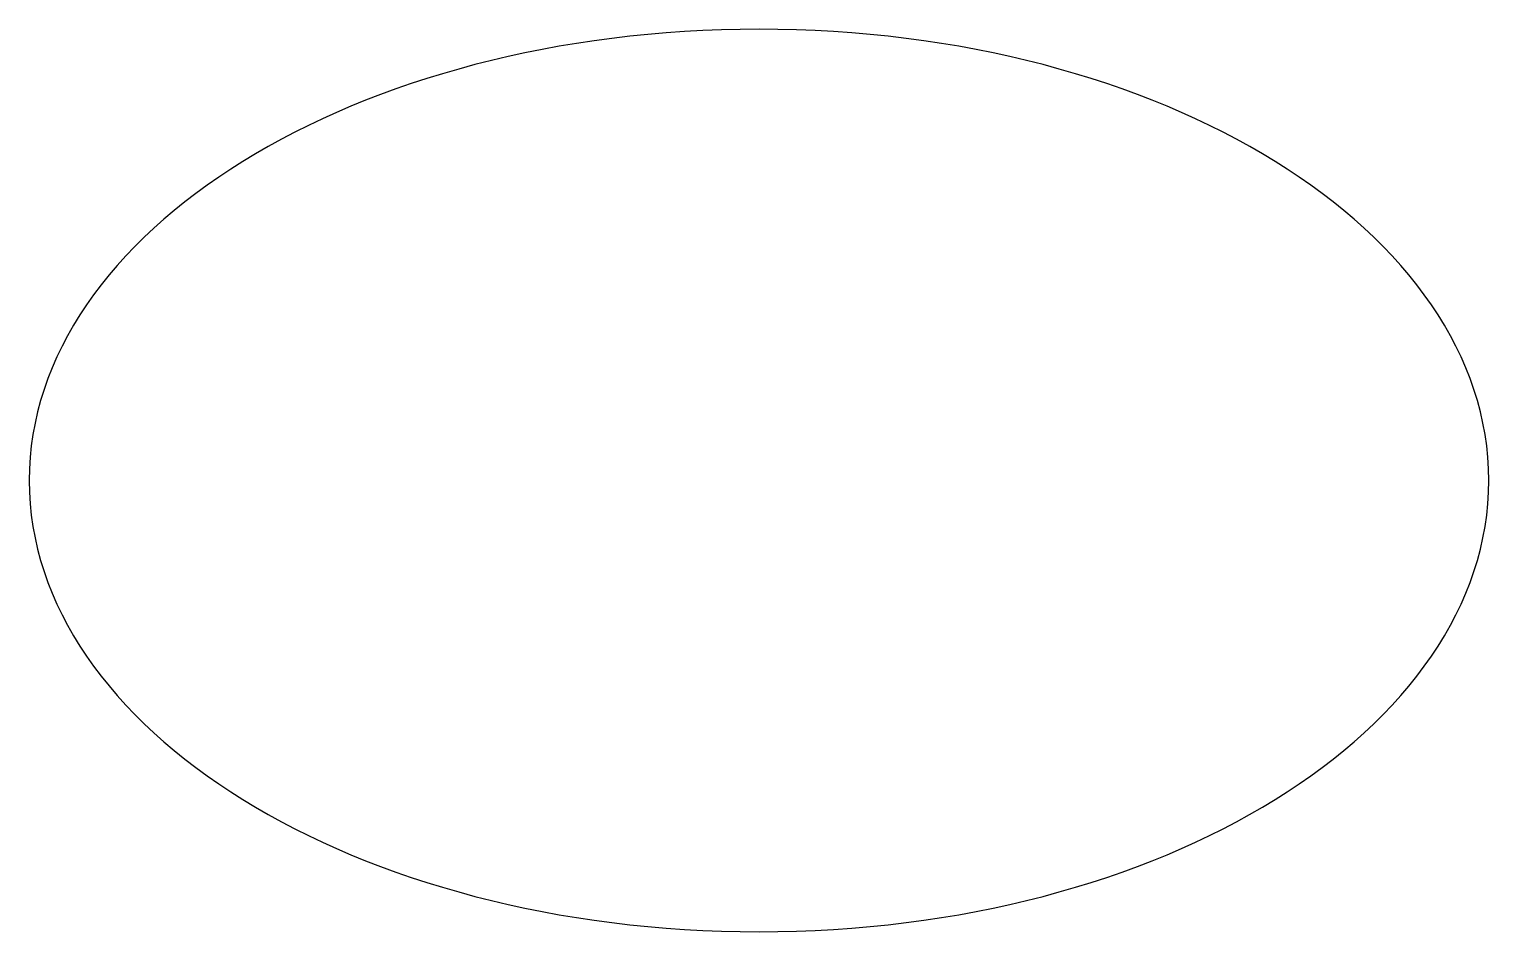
# Model space of a CAD drawing. Header units: centimetres. Extents: x -1.26 to 1.26, y -0.78 to 0.78.
import ezdxf

# ---------------------------------------------------------------- set-up
doc = ezdxf.new("R2010")
doc.units = ezdxf.units.CM
doc.header["$MEASUREMENT"] = 0
doc.layers.add('Camada 1', color=7, linetype='Continuous')

msp = doc.modelspace()

# ---------------------------------------------------------------- linework, layer by layer
at = {"layer": 'Camada 1'}
msp.add_open_spline([(-1.25584, -0.00001), (-1.25584, 0.42904), (-0.69361, 0.77654), (0.00011, 0.77654), (0.00011, 0.77654), (0.69337, 0.77654), (1.25584, 0.42904), (1.25584, -0.00001), (1.25584, -0.00001), (1.25584, -0.42906), (0.69336, -0.77656), (0.0001, -0.77656), (0.0001, -0.77656), (-0.69361, -0.77654), (-1.25584, -0.42904), (-1.25584, -0.00001)], degree=3, knots=[0, 0, 0, 0, 0.2, 0.2, 0.2, 0.2, 0.4, 0.4, 0.4, 0.4, 0.6, 0.6, 0.6, 0.6, 1, 1, 1, 1], dxfattribs=at)

doc.saveas('drawing.dxf')
